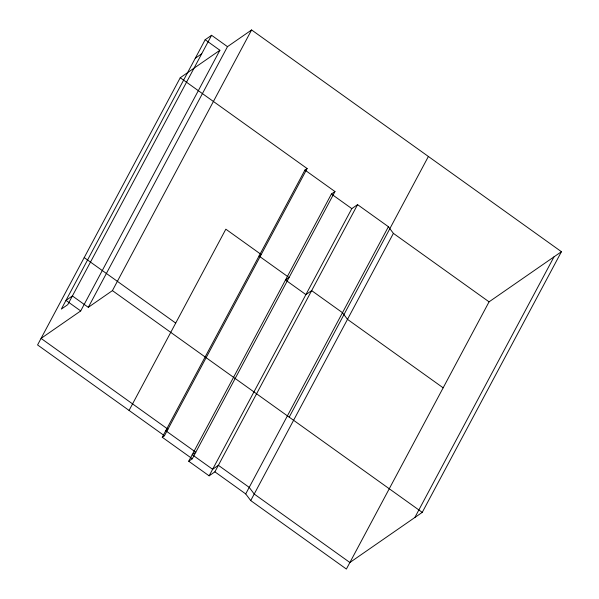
<?xml version="1.0" encoding="UTF-8"?>
<svg xmlns="http://www.w3.org/2000/svg" width="599" height="599" viewBox="0 0 599 599"><rect width="100%" height="100%" fill="white"/><g stroke="black" fill="none" stroke-linecap="round" stroke-linejoin="round"><path stroke-width="0.9" d="M180.247 77.728L37.565 344.942L164.448 435.75L307.13 168.544L180.247 77.728L219.893 50.264L205.172 39.729L61.33 309.106L67.747 304.666L211.582 35.281L227.485 46.662L251.602 29.95L561.435 251.7L422.25 512.37L349.883 562.506L254.216 494.04L249.214 487.376L218.38 465.311L212.623 469.294L192.227 454.693L195.791 452.223L165.758 430.726L167.945 429.213L41.061 338.398L80.708 310.933L219.893 50.264M80.708 310.933L65.987 300.399L72.397 295.951L88.3 307.332L227.485 46.662M88.3 307.332L112.417 290.62L251.602 29.95M129.07 410.427L225.838 229.192L261.216 254.523L259.03 256.035L289.07 277.532L285.498 280.003L305.902 294.603L311.66 290.62L342.486 312.685L347.487 319.349L443.155 387.815M304.936 170.056L334.976 191.553L192.301 458.767L162.262 437.27L304.936 170.056L307.13 168.544M561.435 251.7L489.069 301.836L393.401 233.37L388.399 226.707L357.566 204.641L214.891 471.847L209.133 475.838L188.73 461.237L331.412 194.024L334.976 191.553M209.133 475.838L351.808 208.624L357.566 204.641M489.069 301.836L346.387 569.05L250.719 500.577L245.717 493.92L388.399 226.707M289.205 417.151L428.39 156.481M250.719 500.577L393.401 233.37M414.822 517.521L554 256.851M205.172 39.729L211.582 35.281M195.289 58.238L201.698 53.798M162.262 437.27L164.448 435.75M188.73 461.237L192.301 458.767M331.412 194.024L351.808 208.624M84.212 257.592L175.709 323.078M112.417 290.62L422.25 512.37M214.891 471.847L245.717 493.92"/></g></svg>
